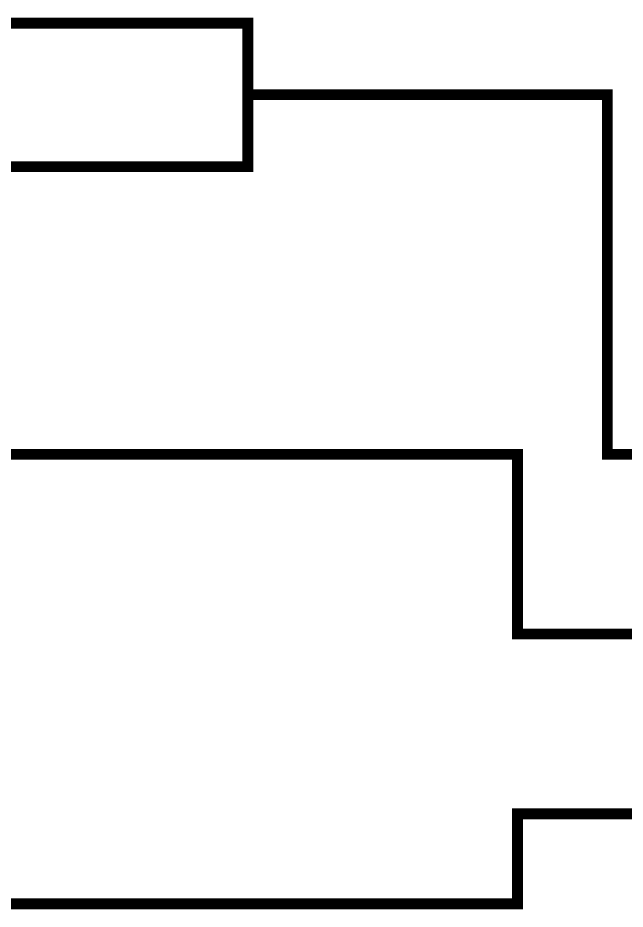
# Model space of a CAD drawing. Header units: millimetres. Extents: x 0 to 841, y 0 to 594.
# Drawn here: x 156.19 to 173.09, y 492.34 to 517.13 of the extents above; entities that cross this region are included whole.
import ezdxf

# ---------------------------------------------------------------- set-up
doc = ezdxf.new("R2010")
doc.units = ezdxf.units.MM
doc.layers.add('Sheet', color=255, linetype='Continuous')

msp = doc.modelspace()

# ---------------------------------------------------------------- linework, layer by layer
at = {"layer": 'Sheet', "const_width": 0.3}
msp.add_lwpolyline([(152.594, 516.985), (162.594, 516.985), (162.594, 512.993), (152.594, 512.993), (152.594, 516.985)], close=True, dxfattribs=at)
for points in [[(162.594, 514.997), (165.094, 514.997)], [(197.579, 504.993), (172.594, 504.993), (172.594, 514.997), (165.094, 514.997)], [(197.579, 499.991), (170.094, 499.991), (170.094, 504.993), (145.11, 504.993), (131.6, 504.993)], [(197.579, 494.99), (170.094, 494.99), (170.094, 492.489), (145.11, 492.489), (131.6, 492.489)]]:
    msp.add_lwpolyline(points, dxfattribs=at)

doc.saveas('drawing.dxf')
